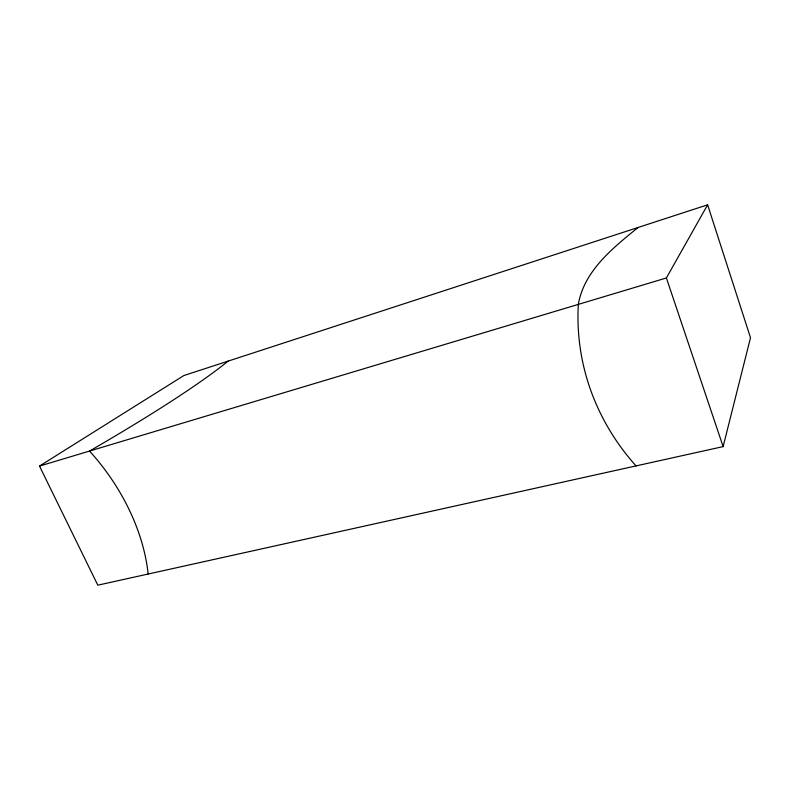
<?xml version="1.0" encoding="UTF-8"?>
<svg xmlns="http://www.w3.org/2000/svg" width="790" height="790" viewBox="0 0 790 790"><rect width="100%" height="100%" fill="white"/><g stroke="black" fill="none" stroke-linecap="round" stroke-linejoin="round"><path stroke-width="1.19" d="M723.126 446.607L750.5 337.715L707.623 204.817L183.843 375.546L39.5 466.08L97.812 585.183L723.126 446.607L666.385 277.962L707.623 204.817M638.043 227.5C613.07 247.823 584.087 270.733 578.329 304.387A277.606 245.423 -7.1 0 0 636.029 465.912M39.5 466.08L666.385 277.962M228.192 361.089A668.152 59.378 -25.2 0 1 89.527 451.07A170.591 116.416 51.6 0 1 148.165 574.024"/></g></svg>
